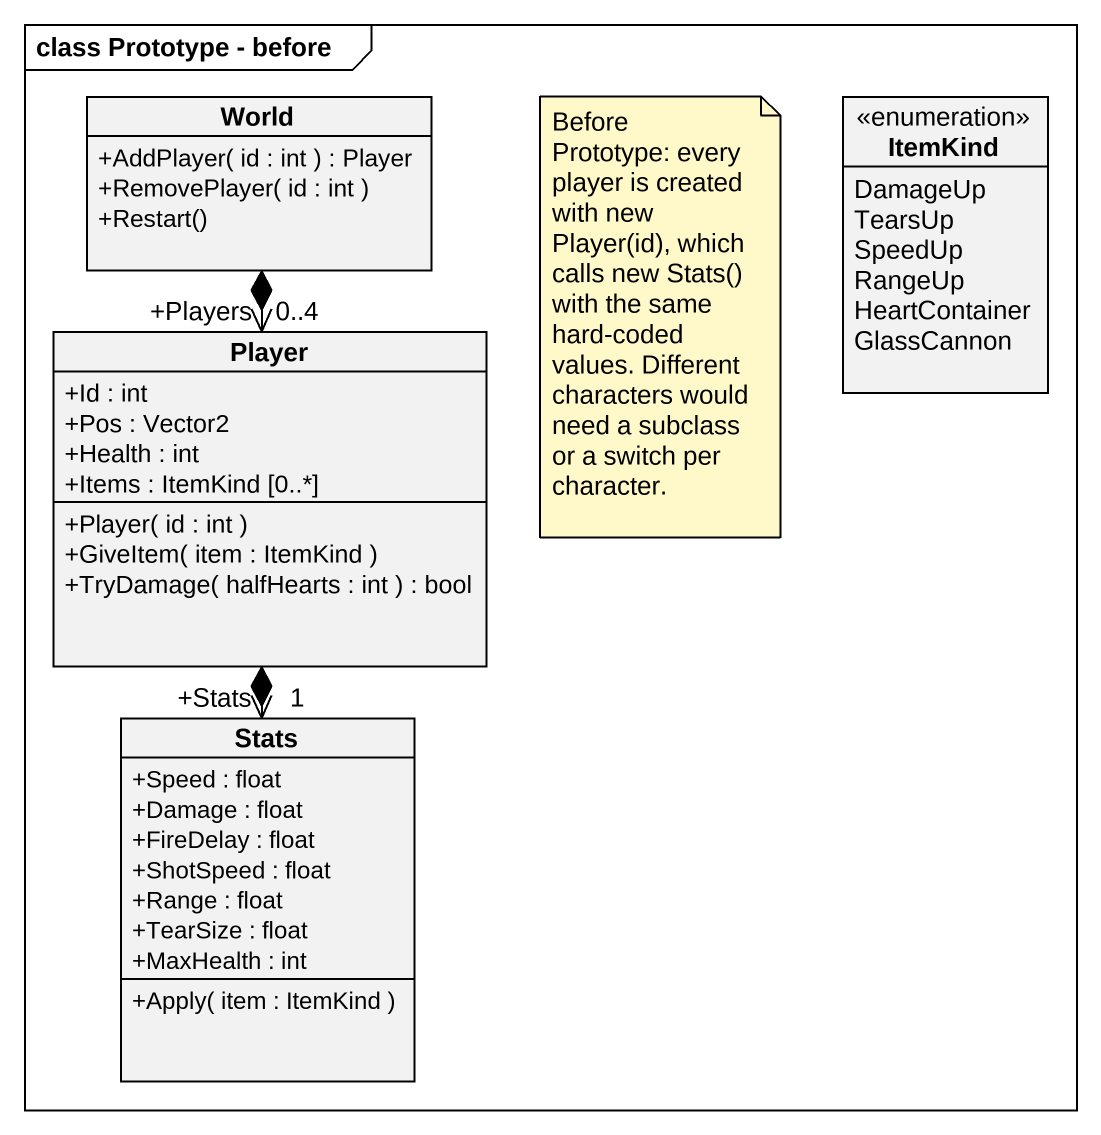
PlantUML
@startuml
mainframe class Prototype - before
hide circle
hide empty members
skinparam classAttributeIconSize 0
class World {
  +AddPlayer( id : int ) : Player
  +RemovePlayer( id : int )
  +Restart()
}
enum ItemKind {
  DamageUp
  TearsUp
  SpeedUp
  RangeUp
  HeartContainer
  GlassCannon
}
class Player {
  +Id : int
  +Pos : Vector2
  +Health : int
  +Items : ItemKind [0..*]
  +Player( id : int )
  +GiveItem( item : ItemKind )
  +TryDamage( halfHearts : int ) : bool
}
class Stats {
  +Speed : float
  +Damage : float
  +FireDelay : float
  +ShotSpeed : float
  +Range : float
  +TearSize : float
  +MaxHealth : int
  +Apply( item : ItemKind )
}
World *--> "+Players\n0..4" Player
Player *--> "+Stats\n1" Stats
note as N1
  Before Prototype: every player is created with new Player(id), which calls new Stats() with the same hard-coded values. Different characters would need a subclass or a switch per character.
end note
@enduml
